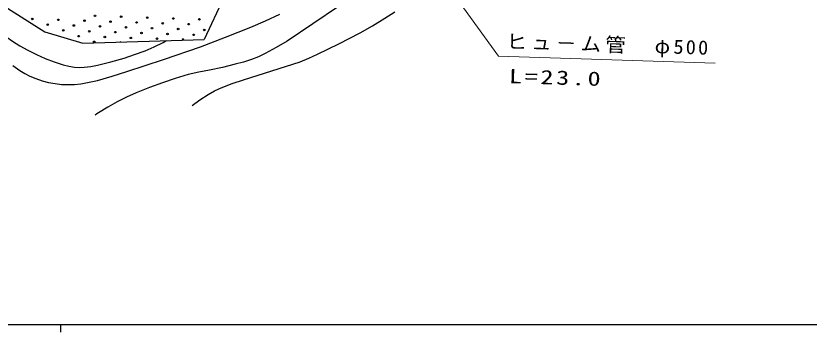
# Model space of a CAD drawing. Units: millimetres, scale not verified. Extents: x 40000 to 680000, y 20000 to 380000.
# Drawn here: x 262244 to 364231, y 204000 to 244742 of the extents above; entities that cross this region are included whole.
import ezdxf

# ---------------------------------------------------------------- set-up
doc = ezdxf.new("R2010")
doc.units = ezdxf.units.MM
doc.header["$LTSCALE"] = 1000
for name, color, linetype, lineweight in [('M-BGD', 7, 'Continuous', 25), ('M-BGD-HTXT', 7, 'Continuous', 13), ('M-TTL-BAND', 7, 'Continuous', 25)]:
    doc.layers.add(name, color=color, linetype=linetype, lineweight=lineweight)
doc.styles.add('ＭＳ ゴシック', font='')
doc.styles.get('ＭＳ ゴシック').set_extended_font_data('MS Gothic')

msp = doc.modelspace()

# ---------------------------------------------------------------- linework, layer by layer
at = {"layer": 'M-BGD'}
for p, q in [((249746, 252995), (265969, 242680)), ((290998, 251535), (286462, 241696)), ((265969, 242680), (270846, 241226)), ((270846, 241226), (286462, 241696))]:
    msp.add_line(p, q, dxfattribs=at)
for points in [[(303718, 245951), (300434, 243693), (297111, 241480), (295708, 240660), (294275, 239892), (293425, 239472), (292544, 239105), (291499, 238778), (290425, 238505), (288798, 238102), (287157, 237759), (285765, 237494), (284385, 237170), (282738, 236675), (281107, 236121), (279407, 235509), (277720, 234837), (276478, 234281), (275262, 233672), (274047, 232981), (272863, 232239), (272653, 232103), (272444, 231968)], [(261876, 238357), (262766, 237696), (263394, 237308), (264061, 236968), (264819, 236651), (265611, 236386), (266438, 236170), (267287, 236011), (268114, 235917), (268953, 235882), (269782, 235912), (270616, 236002), (271679, 236186), (272740, 236432), (274629, 236974), (276502, 237573), (281236, 239136), (285963, 240743), (289210, 241980), (292447, 243278), (294331, 244078), (296199, 244938)], [(284892, 233211), (285909, 233938), (286958, 234614), (287791, 235064), (288654, 235461), (290059, 236016), (291491, 236518), (295137, 237638), (298775, 238817), (299914, 239273), (301031, 239785), (303783, 241140), (306506, 242547), (308110, 243462), (309693, 244434), (310953, 245264)], [(258904, 243596), (260334, 242512), (261795, 241479), (262764, 240868), (263772, 240304), (264881, 239756), (266021, 239261), (267169, 238821), (268336, 238438), (269044, 238261), (269768, 238143), (270400, 238105), (271043, 238127), (271886, 238230), (272737, 238394), (274467, 238824), (276168, 239308), (277517, 239748), (278850, 240245), (280021, 240747), (281167, 241303), (281407, 241425), (281656, 241552)]]:
    msp.add_lwpolyline(points, dxfattribs=at)
for centre in [(272427, 244742), (264359, 244344), (267712, 244230), (271064, 244117), (274416, 244003), (275779, 244628), (277768, 243890), (279132, 244515), (281120, 243776), (282484, 244401), (284472, 243663), (285836, 244288), (266348, 243605), (268337, 242867), (269700, 243492), (271689, 242753), (273052, 243378), (275041, 242640), (276405, 243265), (279757, 243151), (283109, 243038), (286461, 242924), (270325, 242128), (273677, 242015), (277030, 241901), (278393, 242526), (280382, 241788), (281745, 242413), (285097, 242299), (272314, 241390)]:
    msp.add_circle(centre, 99.5, dxfattribs=at)
for centre, start, end in [((283734, 241674), 324.60287, 218.84507), ((275666, 241276), 74.80572, 108.64223)]:
    msp.add_arc(centre, 99.5, start, end, dxfattribs=at)
at = {"layer": 'M-BGD-HTXT'}
for p, q in [((304753, 266700), (324302, 239533)), ((324302, 239533), (352164, 238651))]:
    msp.add_line(p, q, dxfattribs=at)
at = {"layer": 'M-TTL-BAND'}
for p, q in [((40000, 205000), (579000, 205000)), ((268000, 205000), (268000, 204000))]:
    msp.add_line(p, q, dxfattribs=at)

# ---------------------------------------------------------------- texts
at = {"layer": 'M-BGD-HTXT', "char_height": 1833, "attachment_point": 7, "rotation": 358.2, "style": 'ＭＳ ゴシック'}
for s, insert in [('\\T1.21;\\W1.05;ヒュ－ム管\u3000φ500', (325283, 240044)), ('\\T1.2;\\W1.35;L=23.0', (325621, 236049))]:
    msp.add_mtext(s, dxfattribs=dict(at, insert=insert))

doc.saveas('drawing.dxf')
